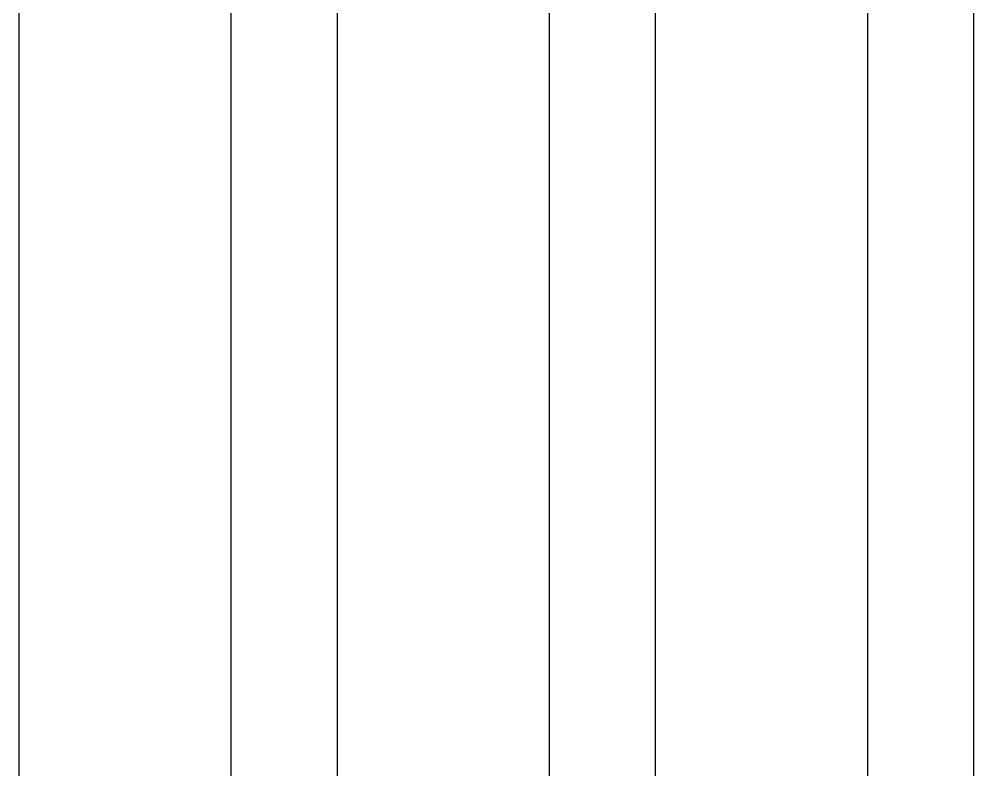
# Model space of a CAD drawing. Header units: millimetres. Extents: x 1417 to 35090, y -5751 to 14938.
# Drawn here: x 4013.2 to 4470.4, y -3594.2 to -3234.8 of the extents above; entities that cross this region are included whole.
import ezdxf

# ---------------------------------------------------------------- set-up
doc = ezdxf.new("R2010")
doc.units = ezdxf.units.MM

msp = doc.modelspace()

# ---------------------------------------------------------------- linework, layer by layer
at = {"linetype": 'Continuous'}
for p, q in [((4013.2, -5750.87), (4013.2, -2925.36)), ((4114.8, -5750.87), (4114.8, -2925.36)), ((4165.6, -5750.87), (4165.6, -2925.36)), ((4267.2, -5750.87), (4267.2, -2925.36)), ((4318, -5750.87), (4318, -2925.36)), ((4419.6, -5750.87), (4419.6, -2925.36)), ((4470.4, -5750.87), (4470.4, -2925.36))]:
    msp.add_line(p, q, dxfattribs=at)

doc.saveas('drawing.dxf')
